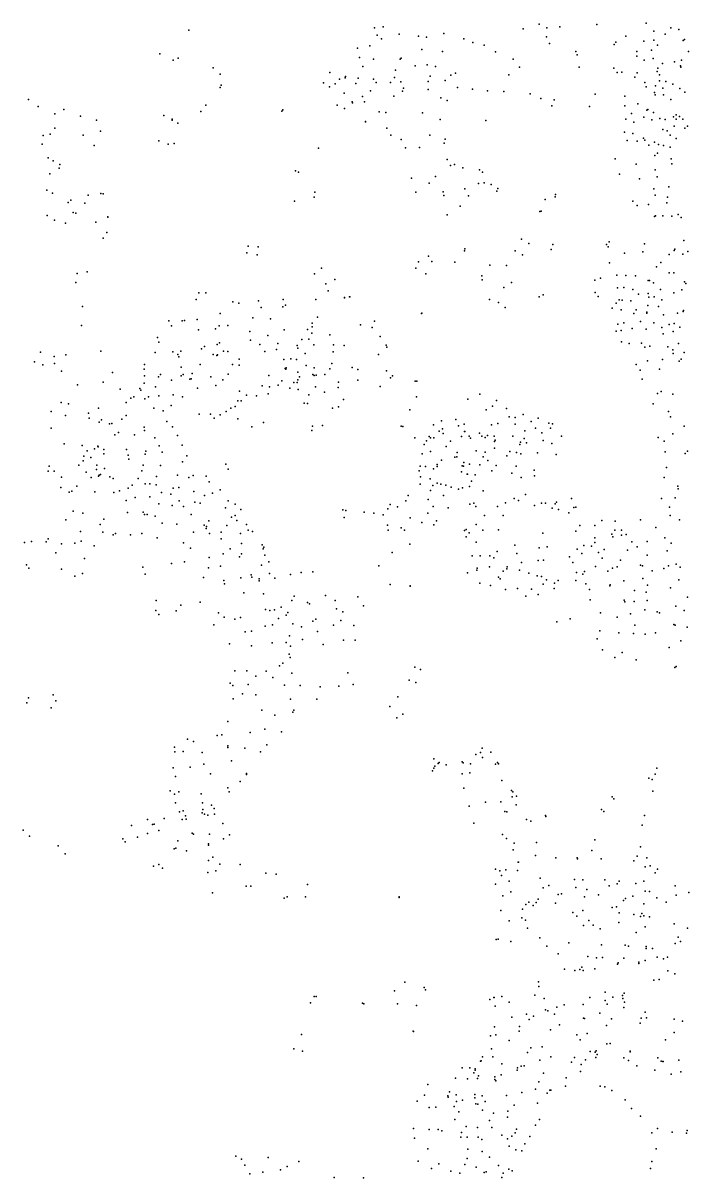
# Model space of a CAD drawing. Header units: millimetres. Extents: x -60275265 to 22802890, y -38578442 to 24337084.
# Drawn here: x 7227622 to 9820622, y -13386304 to -8889304 of the extents above; entities that cross this region are included whole.
import ezdxf

# ---------------------------------------------------------------- set-up
doc = ezdxf.new("R2010")
doc.units = ezdxf.units.MM
doc.header["$MEASUREMENT"] = 0
doc.layers.add('particles', color=7, linetype='Continuous', true_color=0x000000)

msp = doc.modelspace()

# ---------------------------------------------------------------- linework, layer by layer
at = {"layer": 'particles', "color": 93, "true_color": 0x67d435}
for p in [(9237622, -8893304), (9462622, -8895304), (9653622, -8889304), (7873622, -8916304), (8595622, -8907304), (8606622, -8936304), (8629622, -8904304), (8692622, -8932304), (8767622, -8940304), (8798622, -8944304), (8865622, -8929304), (9174622, -8911304), (9265622, -8943304), (9267622, -8907304), (9317622, -8904304), (9575622, -8940304), (9683622, -8920304), (9728622, -8932304), (9749622, -8908304), (9781622, -8914304), (8529622, -8986304), (8578622, -8977304), (8623622, -8950304), (8780622, -8992304), (8943622, -8950304), (8979622, -8964304), (9023622, -8975304), (9277622, -8968304), (9529622, -8972304), (9536622, -8963304), (9644622, -8960304), (9684622, -8955304), (9698622, -8975304), (9798622, -8957304), (9803622, -8953304), (7759622, -9009304), (7812622, -9034304), (7831622, -9026304), (8537622, -9023304), (8592622, -9029304), (8696622, -9029304), (8700622, -9026304), (8860622, -8999304), (9067622, -9001304), (9136622, -9030304), (9380622, -8999304), (9385622, -9013304), (9617622, -9000304), (9617622, -9018304), (9646622, -9033304), (9674622, -8994304), (9681622, -9027304), (9791622, -9034304), (9818622, -8999304), (7967622, -9063304), (7967622, -9063304), (8422622, -9082304), (8550622, -9058304), (8677622, -9072304), (8754622, -9056304), (8801622, -9052304), (8833622, -9058304), (9160622, -9061304), (9393622, -9060304), (9528622, -9065304), (9540622, -9081304), (9559622, -9080304), (9619622, -9083304), (9697622, -9078304), (9699622, -9065304), (9717622, -9046304), (9764622, -9040304), (9787622, -9055304), (9788622, -9061304), (7994622, -9088304), (8397622, -9122304), (8443622, -9126304), (8459622, -9107304), (8481622, -9102304), (8482622, -9097304), (8523622, -9124304), (8532622, -9103304), (8592622, -9107304), (8602622, -9120304), (8658622, -9120304), (8673622, -9101304), (8698622, -9118304), (8804622, -9117304), (8812622, -9096304), (8871622, -9113304), (8893622, -9092304), (8911622, -9084304), (9119622, -9090304), (9610622, -9099304), (9649622, -9120304), (9705622, -9090304), (9706622, -9114304), (9730622, -9116304), (9758622, -9127304), (7994622, -9140304), (7998622, -9131304), (8420622, -9137304), (8478622, -9162304), (8580622, -9153304), (8671622, -9173304), (8705622, -9154304), (8708622, -9143304), (8805622, -9147304), (8919622, -9140304), (8977622, -9146304), (9036622, -9153304), (9099622, -9156304), (9202622, -9164304), (9455622, -9166304), (9654622, -9137304), (9686622, -9159304), (9689622, -9169304), (9690622, -9133304), (9719622, -9143304), (9721622, -9168304), (9785622, -9144304), (9804622, -9158304), (7248622, -9186304), (7248622, -9186304), (7286622, -9214304), (7939622, -9209304), (8450622, -9208304), (8508622, -9196304), (8510622, -9199304), (8549622, -9175304), (8557622, -9196304), (8854622, -9180304), (8879622, -9190304), (9243622, -9183304), (9286622, -9211304), (9295622, -9188304), (9433622, -9214304), (9571622, -9174304), (9571622, -9211304), (9621622, -9203304), (9750622, -9186304), (7351622, -9242304), (7386622, -9226304), (7450622, -9251304), (7775622, -9249304), (7808622, -9263304), (7919622, -9233304), (8235622, -9232304), (8238622, -9227304), (8479622, -9221304), (8614622, -9234304), (8640622, -9237304), (8782622, -9238304), (9574622, -9263304), (9596622, -9241304), (9645622, -9255304), (9656622, -9228304), (9660622, -9225304), (9682622, -9237304), (9707622, -9260304), (9760622, -9254304), (9770622, -9246304), (9770622, -9263304), (9783622, -9253304), (9796622, -9263304), (7351622, -9298304), (7513622, -9267304), (7807622, -9267304), (7830622, -9279304), (8560622, -9272304), (8561622, -9273304), (8643622, -9298304), (8851622, -9265304), (9029622, -9268304), (9605622, -9275304), (9675622, -9266304), (9719622, -9303304), (9728622, -9264304), (9735622, -9308304), (9763622, -9290304), (9804622, -9298304), (9815622, -9290304), (7305622, -9327304), (7333622, -9322304), (7461622, -9325304), (7528622, -9310304), (7755622, -9347304), (8659622, -9326304), (8699622, -9342304), (8811622, -9326304), (8871622, -9341304), (9569622, -9314304), (9580622, -9346304), (9602622, -9319304), (9618622, -9349304), (9643622, -9337304), (9648622, -9345304), (9686622, -9353304), (9747622, -9326304), (9771622, -9339304), (7301622, -9360304), (7504622, -9366304), (7792622, -9361304), (7816622, -9358304), (8378622, -9376304), (8716622, -9375304), (8771622, -9374304), (8867622, -9356304), (9664622, -9365304), (9698622, -9395304), (9701622, -9362304), (9721622, -9366304), (9747622, -9372304), (7325622, -9414304), (7344622, -9425304), (7370622, -9439304), (7370622, -9440304), (8879622, -9420304), (8907622, -9439304), (9533622, -9417304), (9614622, -9438304), (9687622, -9405304), (9751622, -9417304), (9753622, -9437304), (7331622, -9476304), (7368622, -9454304), (8288622, -9464304), (8300622, -9470304), (8833622, -9487304), (8892622, -9444304), (8939622, -9453304), (9005622, -9461304), (9016622, -9470304), (9550622, -9477304), (9688622, -9461304), (9697622, -9488304), (8739622, -9493304), (8809622, -9512304), (9001622, -9514304), (9022622, -9511304), (9050622, -9518304), (9076622, -9533304), (9628622, -9496304), (9742622, -9526304), (7319622, -9540304), (7341622, -9551304), (7413622, -9578304), (7480622, -9559304), (7530622, -9552304), (7539622, -9554304), (8361622, -9567304), (8363622, -9547304), (8756622, -9547304), (8863622, -9546304), (8865622, -9560304), (8948622, -9535304), (8961622, -9562304), (9072622, -9543304), (9260622, -9576304), (9299622, -9566304), (9300622, -9557304), (9684622, -9534304), (9688622, -9559304), (9736622, -9567304), (7403622, -9588304), (7468622, -9590304), (8284622, -9583304), (8284622, -9583304), (8929622, -9602304), (9239622, -9623304), (9245622, -9621304), (9601622, -9583304), (9618622, -9599304), (9662622, -9595304), (9734622, -9589304), (7321622, -9638304), (7349622, -9656304), (7392622, -9668304), (7422622, -9627304), (7433622, -9629304), (7510622, -9664304), (7557622, -9644304), (7557622, -9645304), (8879622, -9636304), (9686622, -9642304), (9690622, -9639304), (9718622, -9640304), (9753622, -9641304), (9778622, -9634304), (9790622, -9646304), (7553622, -9705304), (7539622, -9726304), (8103622, -9758304), (9168622, -9731304), (9197622, -9747304), (9290622, -9751304), (9290622, -9751304), (9499622, -9751304), (9509622, -9741304), (9647622, -9748304), (9800622, -9736304), (8098622, -9784304), (8138622, -9792304), (8143622, -9760304), (8806622, -9797304), (8946622, -9776304), (8947622, -9768304), (9143622, -9776304), (9172622, -9792304), (9284622, -9771304), (9506622, -9760304), (9569622, -9785304), (9641622, -9780304), (9743622, -9790304), (9762622, -9775304), (9765622, -9769304), (9797622, -9789304), (9816622, -9779304), (8389622, -9843304), (8757622, -9843304), (8767622, -9819304), (8819622, -9818304), (8908622, -9820304), (9045622, -9832304), (9109622, -9833304), (9511622, -9822304), (9694622, -9838304), (9711622, -9821304), (7437622, -9864304), (7477622, -9858304), (8362622, -9865304), (8441622, -9887304), (8795622, -9866304), (9014622, -9873304), (9015622, -9889304), (9454622, -9890304), (9476622, -9882304), (9539622, -9871304), (9574622, -9872304), (9612622, -9873304), (9661622, -9891304), (9667622, -9891304), (9743622, -9862304), (9761622, -9861304), (7432622, -9899304), (8406622, -9904304), (8415622, -9932304), (9099622, -9919304), (9099622, -9919304), (9129622, -9899304), (9455622, -9938304), (9542622, -9920304), (9567622, -9919304), (9601622, -9927304), (9682622, -9900304), (9710622, -9927304), (9793622, -9928304), (9803622, -9897304), (9808622, -9903304), (7901622, -9966304), (7911622, -9940304), (7939622, -9940304), (8044622, -9975304), (8067622, -9979304), (8144622, -9970304), (8240622, -9965304), (8367622, -9966304), (8479622, -9958304), (8479622, -9959304), (8498622, -9955304), (8499622, -9955304), (9043622, -9965304), (9078622, -9977304), (9237622, -9955304), (9252622, -9947304), (9466622, -9954304), (9537622, -9980304), (9548622, -9967304), (9560622, -9968304), (9594622, -9971304), (9624622, -9945304), (9661622, -9942304), (9664622, -9956304), (9685622, -9955304), (9715622, -9967304), (9761622, -9940304), (7459622, -9993304), (7994622, -10020304), (8154622, -9997304), (8238622, -9994304), (8249622, -9987304), (8779622, -10020304), (8780622, -10018304), (8780622, -10019304), (9105622, -9996304), (9521622, -9999304), (9556622, -10005304), (9605622, -10020304), (9615622, -10006304), (9656622, -10015304), (9656622, -10018304), (9660622, -9989304), (9701622, -9992304), (9721622, -10025304), (9775622, -10019304), (9798622, -10012304), (9799622, -10008304), (7454622, -10066304), (7794622, -10049304), (7805622, -10068304), (7847622, -10049304), (7855622, -10047304), (7905622, -10043304), (7990622, -10068304), (8024622, -10066304), (8122622, -10037304), (8190622, -10041304), (8353622, -10057304), (8353622, -10072304), (8374622, -10034304), (8541622, -10064304), (8595622, -10050304), (9543622, -10062304), (9567622, -10056304), (9632622, -10051304), (9684622, -10056304), (9743622, -10063304), (9763622, -10059304), (7750622, -10113304), (7910622, -10083304), (7976622, -10080304), (8110622, -10090304), (8180622, -10105304), (8244622, -10083304), (8335622, -10082304), (8352622, -10096304), (8422622, -10103304), (8586622, -10075304), (8618622, -10109304), (9537622, -10089304), (9556622, -10086304), (9599622, -10078304), (9654622, -10081304), (9714622, -10075304), (9720622, -10099304), (9759622, -10090304), (9785622, -10073304), (7755622, -10132304), (7922622, -10158304), (7934622, -10148304), (7983622, -10140304), (7992622, -10134304), (8113622, -10124304), (8149622, -10141304), (8214622, -10160304), (8219622, -10137304), (8295622, -10144304), (8297622, -10155304), (8313622, -10121304), (8340622, -10120304), (8359622, -10142304), (8436622, -10142304), (8478622, -10144304), (8641622, -10143304), (8644622, -10151304), (9557622, -10130304), (9587622, -10137304), (9635622, -10136304), (9648622, -10151304), (9668622, -10147304), (9738622, -10150304), (9757622, -10162304), (9779622, -10137304), (7295622, -10170304), (7348622, -10187304), (7393622, -10181304), (7530622, -10167304), (7530622, -10167304), (7741622, -10172304), (7810622, -10169304), (7830622, -10179304), (7833622, -10189304), (7841622, -10167304), (7967622, -10179304), (7982622, -10184304), (7984622, -10181304), (8008622, -10166304), (8025622, -10168304), (8069622, -10198304), (8168622, -10168304), (8242622, -10199304), (8270622, -10197304), (8292622, -10199304), (8325622, -10175304), (8435622, -10169304), (8611622, -10180304), (9659622, -10204304), (9717622, -10199304), (9759622, -10175304), (9782622, -10206304), (9790622, -10198304), (9802622, -10172304), (7271622, -10208304), (7304622, -10220304), (7349622, -10214304), (7377622, -10244304), (7377622, -10244304), (7575622, -10250304), (7699622, -10237304), (7700622, -10219304), (7842622, -10229304), (7917622, -10218304), (8042622, -10219304), (8069622, -10221304), (8247622, -10234304), (8250622, -10237304), (8251622, -10232304), (8297622, -10248304), (8329622, -10222304), (8360622, -10232304), (8421622, -10236304), (8429622, -10215304), (8509622, -10230304), (8531622, -10238304), (8642622, -10243304), (9615622, -10218304), (9630622, -10240304), (9705622, -10237304), (7539622, -10287304), (7699622, -10291304), (7700622, -10263304), (7754622, -10266304), (7762622, -10257304), (7805622, -10280304), (7843622, -10263304), (7850622, -10258304), (7876622, -10276304), (7882622, -10274304), (7886622, -10253304), (7958622, -10267304), (8005622, -10278304), (8026622, -10256304), (8184622, -10261304), (8235622, -10282304), (8281622, -10288304), (8295622, -10289304), (8297622, -10278304), (8304622, -10266304), (8355622, -10257304), (8361622, -10261304), (8368622, -10260304), (8402622, -10258304), (8455622, -10287304), (8531622, -10279304), (8658622, -10270304), (8666622, -10263304), (8754622, -10284304), (8760622, -10283304), (9638622, -10275304), (7439622, -10298304), (7605622, -10314304), (7682622, -10312304), (7685622, -10318304), (7743622, -10306304), (7756622, -10341304), (7812622, -10337304), (7906622, -10311304), (7977622, -10300304), (8070622, -10322304), (8097622, -10338304), (8136622, -10340304), (8158622, -10301304), (8182622, -10333304), (8187622, -10306304), (8220622, -10299304), (8266622, -10310304), (8298622, -10316304), (8340622, -10337304), (8366622, -10306304), (8401622, -10326304), (8454622, -10308304), (8617622, -10304304), (9006622, -10334304), (9698622, -10331304), (9712622, -10323304), (9758622, -10334304), (7375622, -10366304), (7404622, -10372304), (7629622, -10366304), (7646622, -10350304), (7658622, -10345304), (7701622, -10352304), (7716622, -10345304), (7804622, -10378304), (7848622, -10344304), (8053622, -10382304), (8063622, -10360304), (8076622, -10360304), (8322622, -10369304), (8334622, -10371304), (8455622, -10383304), (8475622, -10355304), (8759622, -10345304), (8959622, -10354304), (9055622, -10381304), (9071622, -10359304), (9681622, -10372304), (7336622, -10401304), (7392622, -10417304), (7482622, -10408304), (7484622, -10428304), (7521622, -10388304), (7611622, -10431304), (7629622, -10417304), (7736622, -10388304), (7772622, -10399304), (7913622, -10412304), (7957622, -10412304), (7971622, -10428304), (7995622, -10414304), (8018622, -10402304), (8036622, -10389304), (8063622, -10430304), (8432622, -10389304), (8733622, -10395304), (9031622, -10395304), (9109622, -10390304), (9120622, -10422304), (9143622, -10425304), (9175622, -10413304), (9233622, -10428304), (9741622, -10402304), (9748622, -10422304), (7336622, -10467304), (7523622, -10443304), (7532622, -10434304), (7563622, -10449304), (7572622, -10448304), (7699622, -10462304), (7700622, -10475304), (7787622, -10441304), (7809622, -10461304), (8118622, -10461304), (8163622, -10444304), (8352622, -10476304), (8354622, -10458304), (8393622, -10456304), (8700622, -10458304), (8706622, -10460304), (8825622, -10453304), (8857622, -10438304), (8861622, -10469304), (8912622, -10433304), (8923622, -10457304), (8945622, -10451304), (9051622, -10453304), (9076622, -10448304), (9143622, -10451304), (9181622, -10477304), (9206622, -10440304), (9223622, -10467304), (9275622, -10447304), (9281622, -10466304), (9289622, -10449304), (9801622, -10459304), (7584622, -10493304), (7599622, -10483304), (7661622, -10493304), (7740622, -10504304), (7828622, -10495304), (8752622, -10504304), (8798622, -10516304), (8808622, -10499304), (8814622, -10504304), (8827622, -10504304), (8848622, -10478304), (8863622, -10487304), (8892622, -10517304), (8935622, -10499304), (8946622, -10479304), (8947622, -10479304), (8964622, -10497304), (8969622, -10505304), (9004622, -10486304), (9005622, -10486304), (9014622, -10497304), (9026622, -10503304), (9035622, -10495304), (9061622, -10497304), (9063622, -10518304), (9066622, -10513304), (9134622, -10498304), (9164622, -10521304), (9178622, -10506304), (9247622, -10484304), (9253622, -10514304), (9324622, -10497304), (9700622, -10503304), (9724622, -10517304), (9758622, -10488304), (7387622, -10528304), (7387622, -10528304), (7457622, -10534304), (7476622, -10555304), (7505622, -10547304), (7518622, -10536304), (7520622, -10539304), (7542622, -10550304), (7542622, -10567304), (7630622, -10550304), (7705622, -10556304), (7757622, -10535304), (7769622, -10560304), (7846622, -10532304), (8781622, -10567304), (8789622, -10530304), (8813622, -10557304), (8875622, -10538304), (8918622, -10561304), (8992622, -10555304), (9026622, -10560304), (9063622, -10544304), (9123622, -10557304), (9148622, -10561304), (9162622, -10530304), (9165622, -10566304), (9188622, -10523304), (9230622, -10563304), (9286622, -10526304), (9728622, -10558304), (9806622, -10565304), (9815622, -10556304), (7444622, -10610304), (7461622, -10593304), (7464622, -10576304), (7491622, -10581304), (7514622, -10610304), (7636622, -10572304), (7639622, -10587304), (7695622, -10611304), (7702622, -10568304), (7762622, -10612304), (7848622, -10598304), (7865622, -10574304), (8017622, -10607304), (8840622, -10608304), (8856622, -10591304), (8909622, -10579304), (8916622, -10578304), (8943622, -10600304), (8966622, -10607304), (9006622, -10609304), (9019622, -10578304), (9037622, -10592304), (9069622, -10612304), (9111622, -10574304), (9303622, -10569304), (7325622, -10634304), (7329622, -10615304), (7348622, -10634304), (7377622, -10657304), (7473622, -10638304), (7513622, -10628304), (7521622, -10653304), (7523622, -10649304), (7528622, -10647304), (7544622, -10624304), (7565622, -10656304), (7690622, -10633304), (7746622, -10654304), (7828622, -10650304), (7889622, -10651304), (7940622, -10653304), (8026622, -10626304), (8769622, -10632304), (8773622, -10614304), (8775622, -10656304), (8794622, -10616304), (8825622, -10625304), (8840622, -10616304), (8934622, -10637304), (8937622, -10613304), (8942622, -10614304), (8956622, -10646304), (8958622, -10645304), (8988622, -10648304), (9053622, -10633304), (9131622, -10642304), (9147622, -10614304), (9217622, -10630304), (9219622, -10652304), (9733622, -10620304), (7374622, -10697304), (7436622, -10692304), (7492622, -10659304), (7578622, -10663304), (7636622, -10700304), (7652622, -10689304), (7675622, -10662304), (7702622, -10683304), (7720622, -10683304), (7745622, -10687304), (7812622, -10700304), (7834622, -10697304), (7873622, -10659304), (7952622, -10676304), (8773622, -10685304), (8812622, -10664304), (8823622, -10690304), (8840622, -10681304), (8854622, -10685304), (8874622, -10689304), (8894622, -10696304), (8938622, -10699304), (8965622, -10694304), (8973622, -10673304), (9167622, -10658304), (9724622, -10658304), (9777622, -10692304), (7407622, -10715304), (7417622, -10712304), (7507622, -10714304), (7580622, -10717304), (7602622, -10710304), (7664622, -10736304), (7720622, -10734304), (7766622, -10717304), (7803622, -10723304), (7892622, -10713304), (7934622, -10729304), (7965622, -10719304), (7994622, -10706304), (8727622, -10728304), (8805622, -10744304), (8813622, -10709304), (8864622, -10728304), (8923622, -10704304), (9019622, -10710304), (9140622, -10740304), (9184622, -10725304), (9363622, -10740304), (9713622, -10740304), (9766622, -10738304), (9778622, -10703304), (7422622, -10790304), (7629622, -10748304), (7756622, -10761304), (7808622, -10768304), (7835622, -10750304), (7852622, -10771304), (7896622, -10755304), (7916622, -10759304), (8015622, -10776304), (8026622, -10750304), (8053622, -10763304), (8075622, -10783304), (8472622, -10784304), (8484622, -10787304), (8648622, -10780304), (8656622, -10764304), (8685622, -10773304), (8718622, -10749304), (8824622, -10772304), (8882622, -10776304), (8967622, -10763304), (8983622, -10759304), (8990622, -10771304), (9074622, -10772304), (9106622, -10757304), (9157622, -10748304), (9219622, -10767304), (9246622, -10758304), (9262622, -10759304), (9288622, -10778304), (9299622, -10761304), (9304622, -10754304), (9312622, -10783304), (9372622, -10775304), (9379622, -10774304), (9744622, -10774304), (7393622, -10824304), (7460622, -10797304), (7541622, -10821304), (7634622, -10795304), (7694622, -10793304), (7700622, -10802304), (7710622, -10802304), (7741622, -10809304), (7769622, -10837304), (7881622, -10803304), (7950622, -10827304), (8038622, -10813304), (8053622, -10806304), (8059622, -10826304), (8478622, -10814304), (8555622, -10793304), (8593622, -10798304), (8629622, -10804304), (8734622, -10816304), (8780622, -10834304), (8803622, -10798304), (8837622, -10827304), (9024622, -10806304), (9096622, -10806304), (9353622, -10796304), (9481622, -10826304), (9533622, -10828304), (9631622, -10823304), (9747622, -10806304), (9783622, -10823304), (7451622, -10869304), (7527622, -10841304), (7537622, -10871304), (7578622, -10882304), (7587622, -10876304), (7645622, -10882304), (7690622, -10877304), (7826622, -10840304), (7891622, -10871304), (7932622, -10844304), (7940622, -10857304), (7941622, -10849304), (7953622, -10876304), (7999622, -10871304), (8020622, -10846304), (8074622, -10877304), (8097622, -10841304), (8103622, -10864304), (8120622, -10869304), (8646622, -10844304), (8649622, -10864304), (8700622, -10854304), (8713622, -10864304), (8826622, -10843304), (8946622, -10865304), (8953622, -10861304), (8964622, -10874304), (8992622, -10841304), (9017622, -10863304), (9079622, -10862304), (9251622, -10875304), (9380622, -10867304), (9395622, -10845304), (9453622, -10845304), (9520622, -10879304), (9532622, -10863304), (9558622, -10864304), (9576622, -10880304), (9691622, -10853304), (7233622, -10911304), (7260622, -10908304), (7317622, -10909304), (7317622, -10909304), (7324622, -10897304), (7376622, -10917304), (7428622, -10914304), (7453622, -10906304), (7504622, -10925304), (7749622, -10893304), (7852622, -10913304), (7999622, -10898304), (8077622, -10916304), (8158622, -10921304), (8733622, -10918304), (8952622, -10889304), (8992622, -10910304), (9142622, -10922304), (9411622, -10923304), (9441622, -10926304), (9453622, -10893304), (9453622, -10912304), (9524622, -10890304), (9558622, -10883304), (9598622, -10909304), (9657622, -10908304), (9726622, -10894304), (9751622, -10914304), (7355622, -10952304), (7879622, -10934304), (7952622, -10970304), (8006622, -10956304), (8033622, -10936304), (8070622, -10968304), (8078622, -10956304), (8162622, -10936304), (8165622, -10930304), (8169622, -10961304), (8664622, -10951304), (8976622, -10964304), (9007622, -10964304), (9045622, -10963304), (9060622, -10971304), (9073622, -10947304), (9150622, -10954304), (9237622, -10933304), (9268622, -10928304), (9355622, -10967304), (9385622, -10937304), (9403622, -10955304), (9468622, -10951304), (9490622, -10939304), (9581622, -10941304), (9619622, -10928304), (9657622, -10961304), (9735622, -10944304), (7240622, -10998304), (7249622, -11011304), (7376622, -11015304), (7466622, -10974304), (7693622, -11008304), (7805622, -10993304), (7855622, -10987304), (7949622, -11010304), (7996622, -11004304), (8155622, -11000304), (8184622, -10987304), (8613622, -11002304), (8996622, -11012304), (9043622, -11006304), (9111622, -11014304), (9112622, -11006304), (9168622, -10990304), (9233622, -10982304), (9254622, -10980304), (9368622, -10990304), (9456622, -11005304), (9482622, -10973304), (9522622, -11011304), (9541622, -11006304), (9553622, -10981304), (9632622, -11000304), (9639622, -11003304), (9722622, -11013304), (9741622, -11002304), (9770622, -10996304), (9786622, -11008304), (7429622, -11043304), (7458622, -11033304), (7702622, -11035304), (7930622, -11048304), (8009622, -11060304), (8075622, -11049304), (8115622, -11038304), (8118622, -11047304), (8147622, -11053304), (8147622, -11061304), (8187622, -11032304), (8207622, -11050304), (8268622, -11036304), (8310622, -11028304), (8355622, -11026304), (8958622, -11030304), (8994622, -11019304), (9078622, -11047304), (9085622, -11053304), (9097622, -11023304), (9160622, -11020304), (9197622, -11031304), (9229622, -11042304), (9246622, -11044304), (9266622, -11057304), (9311622, -11060304), (9379622, -11059304), (9382622, -11028304), (9407622, -11035304), (9413622, -11025304), (9504622, -11023304), (9566622, -11061304), (9641622, -11052304), (9677622, -11022304), (9781622, -11057304), (8012622, -11073304), (8657622, -11075304), (8734622, -11081304), (8734622, -11082304), (9006622, -11070304), (9047622, -11079304), (9106622, -11095304), (9153622, -11091304), (9207622, -11093304), (9252622, -11074304), (9295622, -11091304), (9297622, -11070304), (9419622, -11073304), (9433622, -11095304), (9512622, -11080304), (9513622, -11077304), (9608622, -11098304), (9654622, -11105304), (9659622, -11078304), (9748622, -11088304), (7745622, -11137304), (7917622, -11144304), (8087622, -11108304), (8163622, -11111304), (8273622, -11137304), (8283622, -11120304), (8335622, -11145304), (8342622, -11150304), (8405622, -11118304), (8442622, -11138304), (8531622, -11123304), (9185622, -11121304), (9233622, -11114304), (9435622, -11135304), (9568622, -11136304), (9571622, -11143304), (9607622, -11141304), (9658622, -11138304), (9815622, -11125304), (7744622, -11177304), (7755622, -11192304), (7823622, -11178304), (7841622, -11156304), (7988622, -11185304), (8171622, -11172304), (8188622, -11176304), (8206622, -11174304), (8232622, -11163304), (8251622, -11195304), (8258622, -11184304), (8447622, -11170304), (8472622, -11182304), (8553622, -11158304), (9476622, -11185304), (9593622, -11189304), (9648622, -11174304), (9697622, -11182304), (9706622, -11185304), (9769622, -11159304), (9802622, -11176304), (7970622, -11232304), (8010622, -11203304), (8052622, -11210304), (8074622, -11204304), (8170622, -11238304), (8198622, -11232304), (8222622, -11208304), (8277622, -11228304), (8311622, -11240304), (8356622, -11218304), (8367622, -11210304), (8436622, -11234304), (8465622, -11216304), (8515622, -11235304), (9306622, -11221304), (9357622, -11209304), (9541622, -11203304), (9609622, -11233304), (9761622, -11231304), (9767622, -11234304), (9813622, -11241304), (8092622, -11259304), (8116622, -11257304), (8264622, -11275304), (8373622, -11258304), (9463622, -11287304), (9473622, -11256304), (9547622, -11264304), (9604622, -11266304), (9650622, -11269304), (9690622, -11264304), (8031622, -11306304), (8116622, -11314304), (8197622, -11302304), (8251622, -11301304), (8269622, -11315304), (8315622, -11289304), (8395622, -11309304), (8475622, -11292304), (8520622, -11292304), (9484622, -11330304), (9743622, -11320304), (9788622, -11294304), (8263622, -11347304), (8267622, -11360304), (9532622, -11359304), (9560622, -11340304), (9615622, -11368304), (8051622, -11411304), (8099622, -11411304), (8174622, -11413304), (8226622, -11392304), (8239622, -11382304), (8273622, -11420304), (8492622, -11419304), (8752622, -11397304), (8775622, -11406304), (9765622, -11398304), (9770622, -11395304), (8034622, -11460304), (8103622, -11464304), (8133622, -11432304), (8200622, -11437304), (8245622, -11467304), (8513622, -11464304), (8731622, -11448304), (8757622, -11457304), (7344622, -11505304), (8044622, -11468304), (8081622, -11501304), (8133622, -11505304), (8306622, -11468304), (8384622, -11474304), (8457622, -11471304), (8687622, -11512304), (7241622, -11536304), (7248622, -11516304), (7336622, -11556304), (7354622, -11528304), (8045622, -11521304), (8269622, -11522304), (8371622, -11522304), (8655622, -11550304), (8686622, -11513304), (8157622, -11565304), (8207622, -11584304), (8278622, -11572304), (8282622, -11565304), (8683622, -11594304), (8706622, -11580304), (8025622, -11609304), (8168622, -11639304), (7867622, -11678304), (7890622, -11687304), (7983622, -11663304), (8001622, -11661304), (8111622, -11651304), (8234622, -11649304), (7817622, -11709304), (7818622, -11727304), (7851622, -11726304), (7925622, -11729304), (8025622, -11704304), (8025622, -11710304), (8090622, -11713304), (8152622, -11727304), (8176622, -11699304), (9009622, -11729304), (9015622, -11713304), (9048622, -11728304), (7931622, -11775304), (8038622, -11762304), (8826622, -11754304), (8843622, -11772304), (8848622, -11769304), (8875622, -11777304), (8937622, -11766304), (8941622, -11770304), (8969622, -11773304), (8990622, -11737304), (9016622, -11749304), (9067622, -11775304), (9074622, -11769304), (9079622, -11773304), (7812622, -11789304), (7821622, -11823304), (7878622, -11786304), (7957622, -11813304), (8097622, -11811304), (8097622, -11815304), (8822622, -11801304), (8827622, -11791304), (8831622, -11782304), (8937622, -11812304), (8967622, -11809304), (9688622, -11814304), (9695622, -11790304), (8024622, -11867304), (8073622, -11842304), (8943622, -11868304), (9091622, -11838304), (9664622, -11829304), (9677622, -11835304), (7800622, -11879304), (7817622, -11892304), (7834622, -11882304), (7921622, -11891304), (8029622, -11883304), (9129622, -11877304), (9132622, -11902304), (9134622, -11883304), (9148622, -11899304), (9521622, -11902304), (9528622, -11910304), (9679622, -11880304), (7821622, -11926304), (7836622, -11961304), (7851622, -11957304), (7926622, -11925304), (7927622, -11952304), (7961622, -11934304), (7971622, -11948304), (8964622, -11939304), (9028622, -11923304), (9028622, -11923304), (9088622, -11922304), (9103622, -11959304), (9111622, -11960304), (9147622, -11933304), (9480622, -11951304), (9489622, -11959304), (7712622, -11990304), (7777622, -11987304), (7846622, -11990304), (7859622, -11976304), (7862622, -11989304), (7924622, -11964304), (7933622, -11970304), (7947622, -11973304), (7973622, -11970304), (8005622, -12006304), (8982622, -12004304), (8982622, -12004304), (9188622, -11990304), (9205622, -11997304), (9262622, -11975304), (9263622, -11979304), (9647622, -11975304), (7227622, -12032304), (7649622, -12014304), (7712622, -12045304), (7731622, -12010304), (7737622, -12008304), (7755622, -12033304), (7886622, -12043304), (7890622, -12048304), (7953622, -12048304), (8031622, -12050304), (9094622, -12049304), (9638622, -12013304), (7252622, -12055304), (7364622, -12093304), (7616622, -12065304), (7625622, -12077304), (7672622, -12059304), (7830622, -12073304), (7949622, -12085304), (7949622, -12090304), (8008622, -12066304), (9110622, -12064304), (9139622, -12083304), (9226622, -12080304), (9453622, -12070304), (7391622, -12124304), (7815622, -12104304), (7822622, -12102304), (7864622, -12112304), (7966622, -12137304), (9135622, -12109304), (9222622, -12130304), (9302622, -12140304), (9385622, -12140304), (9442622, -12111304), (9619622, -12133304), (9632622, -12097304), (9656622, -12139304), (7735622, -12172304), (7755622, -12165304), (7770622, -12180304), (7949622, -12150304), (7993622, -12164304), (8072622, -12166304), (9067622, -12184304), (9107622, -12186304), (9155622, -12156304), (9156622, -12156304), (9386622, -12144304), (9478622, -12143304), (9606622, -12151304), (9650622, -12175304), (9669622, -12171304), (9698622, -12184304), (7947622, -12197304), (7978622, -12190304), (8172622, -12199304), (8213622, -12203304), (9084622, -12190304), (9090622, -12209304), (9120622, -12231304), (9152622, -12189304), (9241622, -12219304), (9375622, -12224304), (9407622, -12225304), (9493622, -12225304), (9548622, -12231304), (9644622, -12231304), (9688622, -12198304), (7965622, -12276304), (8096622, -12250304), (8114622, -12250304), (8334622, -12243304), (9067622, -12242304), (9126622, -12272304), (9253622, -12256304), (9274622, -12247304), (9380622, -12255304), (9422622, -12263304), (9509622, -12248304), (9541622, -12241304), (9613622, -12240304), (9650622, -12270304), (9666622, -12271304), (9767622, -12249304), (9820622, -12275304), (8244622, -12297304), (8256622, -12292304), (8327622, -12292304), (8691622, -12292304), (8691622, -12294304), (8692622, -12293304), (9095622, -12288304), (9185622, -12321304), (9197622, -12312304), (9225622, -12313304), (9233622, -12301304), (9300622, -12316304), (9311622, -12283304), (9324622, -12280304), (9413622, -12291304), (9468622, -12284304), (9565622, -12306304), (9573622, -12298304), (9601622, -12289304), (9645622, -12319304), (9695622, -12295304), (9731622, -12312304), (9771622, -12285304), (9088622, -12345304), (9172622, -12340304), (9213622, -12325304), (9368622, -12352304), (9407622, -12345304), (9521622, -12333304), (9538622, -12330304), (9548622, -12354304), (9605622, -12360304), (9637622, -12357304), (9644622, -12365304), (9120622, -12385304), (9169622, -12373304), (9184622, -12382304), (9383622, -12367304), (9409622, -12403304), (9430622, -12384304), (9447622, -12402304), (9547622, -12392304), (9631622, -12368304), (9650622, -12408304), (9667622, -12369304), (9762622, -12396304), (9077622, -12456304), (9191622, -12413304), (9239622, -12451304), (9475622, -12416304), (9614622, -12430304), (9778622, -12449304), (9814622, -12413304), (9070622, -12457304), (9126622, -12466304), (9267622, -12484304), (9352622, -12470304), (9479622, -12478304), (9572622, -12480304), (9585622, -12483304), (9654622, -12485304), (9654622, -12493304), (9678622, -12493304), (9766622, -12473304), (9787622, -12465304), (9311622, -12514304), (9426622, -12524304), (9460622, -12529304), (9484622, -12528304), (9567622, -12530304), (9625622, -12546304), (9650622, -12539304), (9696622, -12527304), (9721622, -12533304), (9736622, -12526304), (9336622, -12573304), (9376622, -12578304), (9395622, -12575304), (9403622, -12566304), (9408622, -12578304), (9454622, -12572304), (9542622, -12554304), (9544622, -12549304), (9625622, -12551304), (9738622, -12579304), (9765622, -12591304), (8714622, -12624304), (9234622, -12623304), (9684622, -12616304), (9704622, -12614304), (8361622, -12679304), (8369622, -12679304), (8673622, -12658304), (8789622, -12644304), (8794622, -12654304), (9091622, -12680304), (9220622, -12675304), (9235622, -12640304), (9494622, -12663304), (9562622, -12676304), (9568622, -12666304), (8346622, -12704304), (8549622, -12706304), (8554622, -12708304), (8554622, -12708304), (8685622, -12708304), (8759622, -12714304), (9045622, -12691304), (9060622, -12684304), (9061622, -12684304), (9065622, -12717304), (9120622, -12702304), (9256622, -12687304), (9305622, -12721304), (9334622, -12712304), (9408622, -12711304), (9434622, -12683304), (9494622, -12695304), (9502622, -12710304), (9524622, -12682304), (9563622, -12687304), (9567622, -12722304), (9569622, -12702304), (9131622, -12760304), (9188622, -12748304), (9198622, -12769304), (9215622, -12756304), (9261622, -12732304), (9271622, -12736304), (9297622, -12748304), (9410622, -12764304), (9414622, -12765304), (9473622, -12745304), (9519622, -12766304), (9634622, -12764304), (9650622, -12740304), (9655622, -12763304), (9763622, -12768304), (8746622, -12814304), (8747622, -12816304), (9063622, -12798304), (9159622, -12814304), (9160622, -12797304), (9281622, -12809304), (9316622, -12790304), (9499622, -12792304), (9630622, -12783304), (9795622, -12775304), (8311622, -12828304), (9047622, -12833304), (9068622, -12829304), (9120622, -12851304), (9384622, -12829304), (9397622, -12848304), (9424622, -12824304), (9729622, -12848304), (9763622, -12820304), (8282622, -12883304), (8282622, -12883304), (8315622, -12893304), (9051622, -12884304), (9191622, -12898304), (9204622, -12879304), (9249622, -12876304), (9435622, -12894304), (9455622, -12896304), (9459622, -12891304), (9463622, -12905304), (9500622, -12864304), (9513622, -12863304), (9591622, -12893304), (9591622, -12895304), (9008622, -12931304), (9011622, -12930304), (9016622, -12915304), (9056622, -12914304), (9091622, -12942304), (9167622, -12951304), (9179622, -12950304), (9239622, -12927304), (9282622, -12915304), (9363622, -12935304), (9375622, -12917304), (9400622, -12945304), (9417622, -12926304), (9458622, -12917304), (9566622, -12918304), (9585622, -12929304), (9617622, -12949304), (9699622, -12919304), (9712622, -12932304), (9719622, -12933304), (9720622, -12933304), (9781622, -12928304), (8937622, -12957304), (8967622, -12957304), (8982622, -12977304), (8987622, -12966304), (8988622, -12961304), (9001622, -12988304), (9064622, -12992304), (9089622, -12984304), (9151622, -12966304), (9153622, -12958304), (9254622, -12978304), (9342622, -12996304), (9398622, -12972304), (9687622, -12966304), (9751622, -12982304), (9788622, -12973304), (8803622, -13022304), (8911622, -12998304), (8958622, -13000304), (8997622, -12999304), (9064622, -13003304), (9068622, -13008304), (9235622, -13012304), (9339622, -13029304), (9475622, -13029304), (9493622, -13031304), (8790622, -13064304), (8881622, -13067304), (8883622, -13072304), (8887622, -13051304), (8914622, -13063304), (8938622, -13083304), (8986622, -13061304), (8986622, -13074304), (9015622, -13067304), (9109622, -13065304), (9169622, -13053304), (9222622, -13041304), (9268622, -13056304), (9278622, -13044304), (9282622, -13044304), (9520622, -13046304), (9572622, -13082304), (8762622, -13087304), (8808622, -13112304), (8834622, -13110304), (8906622, -13108304), (8915622, -13089304), (8924622, -13129304), (8990622, -13097304), (8998622, -13099304), (9016622, -13122304), (9027622, -13089304), (9115622, -13126304), (9139622, -13103304), (9231622, -13095304), (9597622, -13116304), (8909622, -13159304), (9043622, -13162304), (9059622, -13134304), (9113622, -13149304), (9238622, -13159304), (9631622, -13145304), (8748622, -13194304), (8808622, -13197304), (8843622, -13197304), (8858622, -13203304), (8935622, -13209304), (8952622, -13186304), (8997622, -13190304), (9052622, -13190304), (9091622, -13220304), (9144622, -13210304), (9149622, -13196304), (9222622, -13181304), (9675622, -13210304), (9698622, -13193304), (9755622, -13208304), (9810622, -13212304), (9813622, -13202304), (8751622, -13231304), (8932622, -13227304), (8957622, -13228304), (8999622, -13227304), (9014622, -13236304), (9114622, -13234304), (9120622, -13262304), (9131622, -13223304), (9181622, -13253304), (9200622, -13225304), (8056622, -13302304), (8181622, -13307304), (8803622, -13273304), (8959622, -13274304), (9015622, -13283304), (9044622, -13305304), (9146622, -13277304), (9169622, -13280304), (9692622, -13273304), (8078622, -13313304), (8090622, -13336304), (8230622, -13355304), (8256622, -13341304), (8301622, -13322304), (8765622, -13321304), (8817622, -13350304), (8846622, -13331304), (8947622, -13334304), (8957622, -13311304), (8991622, -13344304), (9078622, -13338304), (9119622, -13352304), (9670622, -13350304), (9675622, -13322304), (8110622, -13370304), (8161622, -13364304), (8438622, -13385304), (8553622, -13386304), (8893622, -13360304), (8928622, -13367304), (9022622, -13365304), (9031622, -13363304), (9091622, -13385304), (9096622, -13368304), (9132622, -13359304)]:
    msp.add_point(p, dxfattribs=at)

doc.saveas('drawing.dxf')
